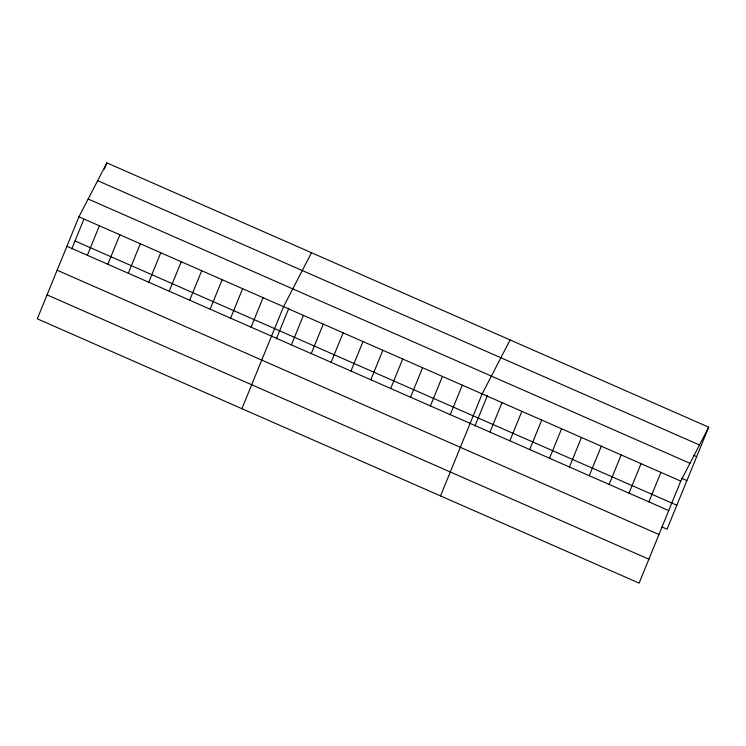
<?xml version="1.0" encoding="UTF-8"?>
<svg xmlns="http://www.w3.org/2000/svg" width="746" height="746" viewBox="0 0 746 746"><rect width="100%" height="100%" fill="white"/><g stroke="black" fill="none" stroke-linecap="round" stroke-linejoin="round"><path stroke-width="1.12" d="M78.936 216.806L37.3 318.831L639.117 583.13L680.753 481.105L708.7 427.169L106.883 162.87L78.936 216.806L680.753 481.105M71.756 248.931L83.822 219.371M104.3 169.183L106.883 162.87M87.366 255.272L99.395 225.796M107.825 264.261L119.854 234.785M128.293 273.25L140.323 243.765M148.752 282.23L160.782 252.754M169.211 291.22L181.241 261.743M189.68 300.209L201.709 270.723M210.139 309.189L222.168 279.713M230.598 318.178L242.627 288.702M251.057 327.168L263.096 297.682M241.918 408.696L283.555 306.671L311.502 252.726M276.374 338.796L288.861 308.201M291.388 344.876L303.417 315.39M311.241 353.595L323.27 324.118M331.103 362.314L343.132 332.837M350.965 371.042L362.994 341.556M370.827 379.761L382.857 350.284M390.68 388.48L402.709 359.003M410.542 397.208L422.572 367.722M430.405 405.927L442.434 376.45M450.267 414.645L462.296 385.169M440.522 495.913L482.158 393.888L510.096 339.952M474.978 426.013L487.464 395.427M489.982 432.093L502.011 402.616M509.844 440.811L521.874 411.335M529.707 449.54L541.736 420.054M549.56 458.258L561.598 428.782M569.422 466.977L581.451 437.501M589.284 475.706L601.313 446.22M609.146 484.424L621.176 454.939M629.009 493.143L641.038 463.667M648.861 501.862L660.891 472.386M708.7 427.169L667.064 529.194L661.842 526.89M97.661 180.672L699.478 444.97M693.538 455.265L696.671 456.645M88.159 199.014L689.975 463.303M681.676 478.289L686.898 480.583M75.01 240.949L676.836 505.247M66.907 246.292L668.724 510.59M57.134 270.229L658.951 534.528M47.073 294.894L648.889 559.192"/></g></svg>
